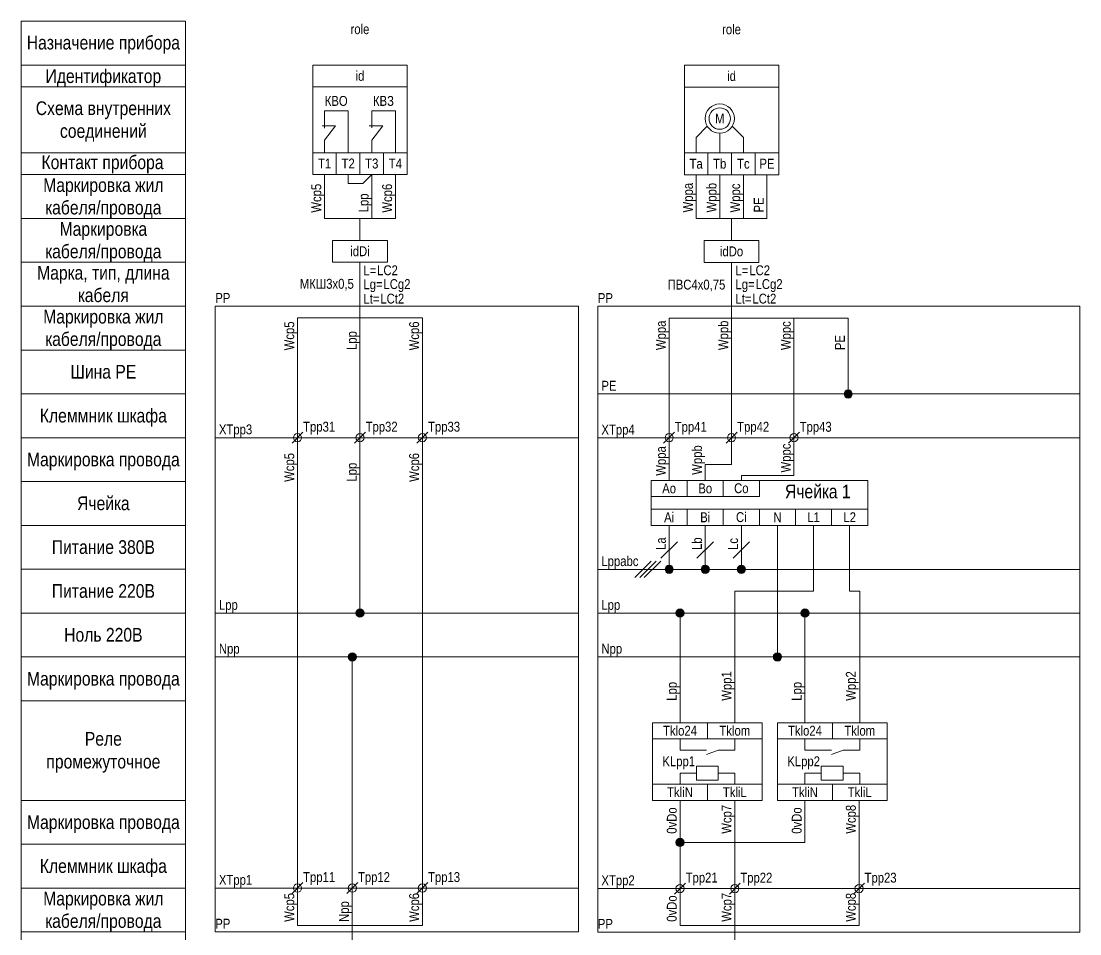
# Model space of a CAD drawing. Header units: millimetres. Extents: x 20 to 336, y -272 to -5.
# Drawn here: x 20 to 213.2, y -171.5 to -5 of the extents above; entities that cross this region are included whole.
import ezdxf

# ---------------------------------------------------------------- set-up
doc = ezdxf.new("R2010")
doc.units = ezdxf.units.MM
doc.header["$MEASUREMENT"] = 0
doc.linetypes.add('1_1', pattern=[2000, 1000, -1000])
doc.linetypes.add('4_2_1_2', pattern=[6702.777624, 3527.777672, -1763.888836, 0, -1411.111116])
for name, color, linetype in [('id_names', 7, 'Continuous'), ('id_params_di', 7, 'Continuous'), ('id_params_do', 7, 'Continuous'), ('id_static_di', 7, 'Continuous'), ('id_static_do', 7, 'Continuous')]:
    doc.layers.add(name, color=color, linetype=linetype)
doc.styles.add('СГЕНЕРИР_СТИЛЬ_1', font='')
doc.styles.get('СГЕНЕРИР_СТИЛЬ_1').set_extended_font_data('Arial Narrow')

msp = doc.modelspace()

# ---------------------------------------------------------------- hatches: boundary and pattern name
at = {"layer": 'id_static_di', "linetype": 'Continuous', "lineweight": 0, "true_color": 0x000000}
for points in [[(81.08, -113), (81.14, -113.29), (81.3, -113.53), (81.55, -113.69), (81.83, -113.75), (82.12, -113.69), (82.36, -113.53), (82.53, -113.29), (82.58, -113), (82.53, -112.71), (82.36, -112.47), (82.12, -112.31), (81.83, -112.25), (81.55, -112.31), (81.3, -112.47), (81.14, -112.71)], [(79.68, -121), (79.74, -121.29), (79.9, -121.53), (80.15, -121.69), (80.43, -121.75), (80.72, -121.69), (80.96, -121.53), (81.13, -121.29), (81.18, -121), (81.13, -120.71), (80.96, -120.47), (80.72, -120.31), (80.43, -120.25), (80.15, -120.31), (79.9, -120.47), (79.74, -120.71)]]:
    msp.add_hatch(color=18, dxfattribs=at).paths.add_polyline_path(points)
at = {"layer": 'id_static_do', "linetype": 'Continuous', "lineweight": 0, "true_color": 0x000000}
for points in [[(170.18, -73.02), (170.23, -73.31), (170.4, -73.55), (170.64, -73.72), (170.93, -73.77), (171.21, -73.72), (171.46, -73.55), (171.62, -73.31), (171.68, -73.02), (171.62, -72.74), (171.46, -72.49), (171.21, -72.33), (170.93, -72.27), (170.64, -72.33), (170.4, -72.49), (170.23, -72.74)], [(137.51, -105.02), (137.56, -105.31), (137.72, -105.55), (137.97, -105.72), (138.26, -105.77), (138.54, -105.72), (138.79, -105.55), (138.95, -105.31), (139.01, -105.02), (138.95, -104.74), (138.79, -104.49), (138.54, -104.33), (138.26, -104.27), (137.97, -104.33), (137.72, -104.49), (137.56, -104.74)], [(144.1, -105.02), (144.15, -105.31), (144.31, -105.55), (144.56, -105.72), (144.85, -105.77), (145.13, -105.72), (145.38, -105.55), (145.54, -105.31), (145.6, -105.02), (145.54, -104.74), (145.38, -104.49), (145.13, -104.33), (144.85, -104.27), (144.56, -104.33), (144.31, -104.49), (144.15, -104.74)], [(150.69, -105.02), (150.74, -105.31), (150.91, -105.55), (151.15, -105.72), (151.44, -105.77), (151.72, -105.72), (151.97, -105.55), (152.13, -105.31), (152.19, -105.02), (152.13, -104.74), (151.97, -104.49), (151.72, -104.33), (151.44, -104.27), (151.15, -104.33), (150.91, -104.49), (150.74, -104.74)], [(139.5, -113), (139.55, -113.29), (139.72, -113.53), (139.96, -113.69), (140.25, -113.75), (140.53, -113.69), (140.78, -113.53), (140.94, -113.29), (141, -113), (140.94, -112.71), (140.78, -112.47), (140.53, -112.31), (140.25, -112.25), (139.96, -112.31), (139.72, -112.47), (139.55, -112.71)], [(162.3, -113), (162.35, -113.29), (162.52, -113.53), (162.76, -113.69), (163.05, -113.75), (163.33, -113.69), (163.58, -113.53), (163.74, -113.29), (163.8, -113), (163.74, -112.71), (163.58, -112.47), (163.33, -112.31), (163.05, -112.25), (162.76, -112.31), (162.52, -112.47), (162.35, -112.71)], [(157.28, -121), (157.33, -121.29), (157.5, -121.53), (157.74, -121.69), (158.03, -121.75), (158.31, -121.69), (158.56, -121.53), (158.72, -121.29), (158.78, -121), (158.72, -120.71), (158.56, -120.47), (158.31, -120.31), (158.03, -120.25), (157.74, -120.31), (157.5, -120.47), (157.33, -120.71)], [(139.5, -154.85), (139.55, -155.14), (139.72, -155.38), (139.96, -155.54), (140.25, -155.6), (140.53, -155.54), (140.78, -155.38), (140.94, -155.14), (141, -154.85), (140.94, -154.56), (140.78, -154.32), (140.53, -154.16), (140.25, -154.1), (139.96, -154.16), (139.72, -154.32), (139.55, -154.56)]]:
    msp.add_hatch(color=18, dxfattribs=at).paths.add_polyline_path(points)

# ---------------------------------------------------------------- linework, layer by layer
at = {"layer": 'id_names', "color": 7, "linetype": 'Continuous', "lineweight": 15, "ltscale": 100}
for points in [[(20, -13), (50, -13), (50, -5), (20, -5)], [(20, -17), (50, -17), (50, -13), (20, -13)], [(20, -29), (50, -29), (50, -17), (20, -17)], [(20, -33), (50, -33), (50, -29), (20, -29)], [(20, -41), (50, -41), (50, -33), (20, -33)], [(20, -49), (50, -49), (50, -41), (20, -41)], [(20, -57), (50, -57), (50, -49), (20, -49)], [(20, -65), (50, -65), (50, -57), (20, -57)], [(20, -73), (50, -73), (50, -65), (20, -65)], [(20, -81), (50, -81), (50, -73), (20, -73)], [(20, -89), (50, -89), (50, -81), (20, -81)], [(20, -97), (50, -97), (50, -89), (20, -89)], [(20, -105), (50, -105), (50, -97), (20, -97)], [(20, -113), (50, -113), (50, -105), (20, -105)], [(20, -121), (50, -121), (50, -113), (20, -113)], [(20, -129), (50, -129), (50, -121), (20, -121)], [(20, -147.18), (50, -147.18), (50, -129), (20, -129)], [(20, -155.18), (50, -155.18), (50, -147.18), (20, -147.18)], [(20, -163.18), (50, -163.18), (50, -155.18), (20, -155.18)], [(20, -171.18), (50, -171.18), (50, -163.18), (20, -163.18)], [(20, -179.18), (50, -179.18), (50, -171.18), (20, -171.18)]]:
    msp.add_lwpolyline(points, close=True, dxfattribs=at)
at = {"layer": 'id_static_di', "color": 7, "linetype": '1_1', "lineweight": 15, "ltscale": 100}
for p, q in [((73.21, -17), (73.21, -29)), ((90.45, -29), (90.45, -17)), ((55.43, -171.18), (55.43, -57)), ((121.75, -57), (55.43, -57)), ((121.75, -171.18), (121.75, -57)), ((121.75, -171.18), (55.43, -171.18))]:
    msp.add_line(p, q, dxfattribs=at)
at = {"layer": 'id_static_di', "color": 7, "linetype": 'Continuous', "lineweight": 15, "ltscale": 100}
for p, q in [((79.68, -21.38), (75.37, -21.38)), ((75.37, -21.38), (75.37, -24.53)), ((79.68, -29), (79.68, -21.38)), ((88.3, -21.38), (83.99, -21.38)), ((83.99, -21.38), (83.99, -24.45)), ((88.3, -29), (88.3, -21.38)), ((77.39, -24.07), (74.92, -24.07)), ((77.39, -24.07), (75.37, -26.74)), ((86.01, -24.07), (83.54, -24.07)), ((86.01, -24.07), (83.99, -26.74)), ((75.37, -26.74), (75.37, -29)), ((83.99, -26.74), (83.99, -29)), ((75.37, -41), (75.37, -33)), ((79.68, -34.63), (79.68, -33)), ((82.36, -34.63), (79.68, -34.63)), ((83.99, -33), (82.36, -34.63)), ((83.99, -41), (83.99, -33)), ((88.3, -41), (88.3, -33)), ((75.37, -41), (88.3, -41)), ((81.83, -45), (81.83, -41)), ((81.83, -59.14), (81.83, -49)), ((70.43, -59.14), (70.43, -81)), ((70.43, -59.14), (93.23, -59.14)), ((81.83, -59.14), (81.83, -81)), ((93.23, -59.14), (93.23, -81)), ((69.43, -82), (71.43, -80)), ((70.43, -163.18), (70.43, -81)), ((80.83, -82), (82.83, -80)), ((81.83, -81), (81.83, -112.25)), ((92.23, -82), (94.23, -80)), ((93.23, -163.18), (93.23, -81)), ((55.43, -113), (121.75, -113)), ((125.25, -113), (213.22, -113)), ((55.43, -121), (121.75, -121)), ((125.25, -121), (213.22, -121)), ((80.43, -121.75), (80.43, -163.18)), ((69.43, -164.18), (71.43, -162.18)), ((79.43, -164.18), (81.43, -162.18)), ((92.23, -164.18), (94.23, -162.18)), ((70.43, -163.18), (70.43, -169.98)), ((70.43, -169.98), (70.43, -163.99)), ((80.43, -163.18), (80.43, -169.98)), ((93.23, -169.98), (93.23, -163.18)), ((70.43, -169.98), (93.23, -169.98)), ((80.43, -173.18), (80.43, -169.98))]:
    msp.add_line(p, q, dxfattribs=at)
at = {"layer": 'id_static_di', "color": 7, "linetype": '4_2_1_2', "lineweight": 15, "ltscale": 100}
for p, q in [((55.43, -81), (121.75, -81)), ((55.43, -163.18), (121.75, -163.18))]:
    msp.add_line(p, q, dxfattribs=at)
at = {"layer": 'id_static_di', "color": 7, "linetype": 'Continuous', "lineweight": 15, "ltscale": 100}
for points in [[(73.21, -17), (90.45, -17), (90.45, -13), (73.21, -13)], [(73.21, -33), (77.52, -33), (77.52, -29), (73.21, -29)], [(77.52, -33), (81.83, -33), (81.83, -29), (77.52, -29)], [(81.83, -33), (86.14, -33), (86.14, -29), (81.83, -29)], [(86.14, -33), (90.45, -33), (90.45, -29), (86.14, -29)], [(76.83, -49), (86.83, -49), (86.83, -45), (76.83, -45)], [(155.25, -133), (135.25, -133), (135.25, -147.18), (155.25, -147.18)], [(145.25, -133), (135.25, -133), (135.25, -135.96), (145.25, -135.96)], [(155.25, -133), (145.25, -133), (145.25, -135.96), (155.25, -135.96)], [(178.05, -133), (158.05, -133), (158.05, -147.18), (178.05, -147.18)], [(168.05, -133), (158.05, -133), (158.05, -135.96), (168.05, -135.96)], [(178.05, -133), (168.05, -133), (168.05, -135.96), (178.05, -135.96)], [(143.24, -143.46), (143.24, -140.96), (147.24, -140.96), (147.24, -143.46)], [(166.04, -143.46), (166.04, -140.96), (170.04, -140.96), (170.04, -143.46)], [(145.25, -144.21), (135.25, -144.21), (135.25, -147.18), (145.25, -147.18)], [(155.25, -144.21), (145.25, -144.21), (145.25, -147.18), (155.25, -147.18)], [(168.05, -144.21), (158.05, -144.21), (158.05, -147.18), (168.05, -147.18)], [(178.05, -144.21), (168.05, -144.21), (168.05, -147.18), (178.05, -147.18)]]:
    msp.add_lwpolyline(points, close=True, dxfattribs=at)
for points in [[(140.25, -135.96), (140.25, -138), (143.24, -138)], [(150.24, -135.96), (150.24, -138), (147.24, -138)], [(163.05, -135.96), (163.05, -138), (166.04, -138)], [(173.04, -135.96), (173.04, -138), (170.04, -138)], [(143.24, -138), (145.11, -138)], [(147.24, -138), (145.11, -138.83)], [(166.04, -138), (167.91, -138)], [(170.04, -138), (167.91, -138.83)], [(140.25, -144.21), (140.25, -142.21), (143.24, -142.21)], [(150.24, -144.21), (150.24, -142.21), (147.24, -142.21)], [(163.05, -144.21), (163.05, -142.21), (166.04, -142.21)], [(173.04, -144.21), (173.04, -142.21), (170.04, -142.21)]]:
    msp.add_lwpolyline(points, dxfattribs=at)
for centre in [(70.43, -81), (81.83, -81), (93.23, -81), (81.83, -113), (80.43, -121), (70.43, -163.18), (80.43, -163.18), (93.23, -163.18)]:
    msp.add_circle(centre, 0.75, dxfattribs=at)
at = {"layer": 'id_static_do', "color": 7, "linetype": '1_1', "lineweight": 15, "ltscale": 100}
for p, q in [((141.04, -17.02), (141.04, -29.02)), ((158.27, -29.02), (158.27, -17.02)), ((213.22, -57.02), (125.25, -57.02)), ((125.25, -171.2), (125.25, -57.02)), ((213.22, -171.2), (213.22, -57.02)), ((213.22, -171.2), (125.25, -171.2))]:
    msp.add_line(p, q, dxfattribs=at)
at = {"layer": 'id_static_do', "color": 7, "linetype": 'Continuous', "lineweight": 15, "ltscale": 100}
for p, q in [((145.23, -24.18), (143.19, -26.22)), ((149.77, -24.18), (151.81, -26.22)), ((143.19, -26.22), (143.19, -29.02)), ((147.5, -25.45), (147.5, -29.02)), ((151.81, -26.22), (151.81, -29.02)), ((143.19, -41.02), (143.19, -33.02)), ((147.5, -41.02), (147.5, -33.02)), ((151.81, -41.02), (151.81, -33.02)), ((156.12, -41.02), (156.12, -33.02)), ((143.19, -41.02), (156.12, -41.02)), ((149.65, -45.02), (149.65, -41.02)), ((149.65, -59.17), (149.65, -49.02)), ((138.26, -81.02), (138.26, -59.17)), ((138.26, -59.17), (170.93, -59.17)), ((149.65, -81.02), (149.65, -59.17)), ((161.05, -81.02), (161.05, -59.17)), ((170.93, -72.27), (170.93, -59.17)), ((125.25, -73.02), (213.22, -73.02)), ((137.26, -82), (139.26, -80)), ((138.26, -88.79), (138.26, -81.02)), ((148.65, -82), (150.65, -80)), ((149.65, -85.87), (149.65, -81.02)), ((160.05, -82), (162.05, -80)), ((161.05, -87.88), (161.05, -81.02)), ((144.85, -88.79), (144.85, -85.87)), ((144.85, -85.87), (149.65, -85.87)), ((141.55, -91.75), (141.55, -88.79)), ((148.14, -91.75), (148.14, -88.79)), ((151.44, -88.79), (151.44, -87.88)), ((151.44, -87.88), (161.05, -87.88)), ((154.73, -88.79), (154.73, -91.75)), ((141.55, -91.75), (134.96, -91.75)), ((148.14, -91.75), (141.55, -91.75)), ((154.73, -91.75), (148.14, -91.75)), ((141.55, -94.06), (134.96, -94.06)), ((148.14, -94.06), (141.55, -94.06)), ((141.55, -97.02), (141.55, -94.06)), ((154.73, -94.06), (148.14, -94.06)), ((148.14, -97.02), (148.14, -94.06)), ((154.73, -97.02), (154.73, -94.06)), ((161.32, -94.06), (154.73, -94.06)), ((161.32, -97.02), (161.32, -94.06)), ((167.91, -94.06), (161.32, -94.06)), ((167.91, -97.02), (167.91, -94.06)), ((174.5, -94.06), (167.91, -94.06)), ((138.26, -104.27), (138.26, -97.02)), ((144.85, -104.27), (144.85, -97.02)), ((151.44, -104.27), (151.44, -97.02)), ((158.03, -120.25), (158.03, -97.02)), ((164.62, -97.02), (164.62, -109.02)), ((171.21, -97.02), (171.21, -109.02)), ((136.75, -102.98), (139.76, -99.97)), ((143.34, -102.98), (146.35, -99.97)), ((149.93, -102.98), (152.94, -99.97)), ((132, -106.53), (135.01, -103.52)), ((132.9, -106.53), (135.91, -103.52)), ((133.72, -106.53), (136.73, -103.52)), ((125.25, -105.02), (213.22, -105.02)), ((150.25, -133), (150.25, -109.02)), ((150.25, -109.02), (164.62, -109.02)), ((171.21, -109.02), (173.05, -109.02)), ((173.05, -133), (173.05, -109.02)), ((140.25, -133), (140.25, -113.75)), ((163.05, -133), (163.05, -113.75)), ((140.25, -163.27), (140.25, -147.18)), ((150.25, -163.27), (150.25, -147.18)), ((163.05, -154.85), (163.05, -147.18)), ((172.93, -163.27), (172.93, -147.18)), ((141, -154.85), (163.05, -154.85)), ((139.25, -164.27), (141.25, -162.27)), ((149.25, -164.27), (151.25, -162.27)), ((171.93, -164.27), (173.93, -162.27)), ((140.25, -170.01), (140.25, -163.27)), ((150.25, -170.01), (150.25, -163.27)), ((172.93, -170.01), (172.93, -163.27)), ((140.25, -170.01), (150.25, -170.01)), ((172.93, -170.01), (150.25, -170.01)), ((150.25, -173.2), (150.25, -170.01))]:
    msp.add_line(p, q, dxfattribs=at)
at = {"layer": 'id_static_do', "color": 7, "linetype": '4_2_1_2', "lineweight": 15, "ltscale": 100}
for p, q in [((125.25, -81.02), (213.22, -81.02)), ((125.25, -163.27), (213.22, -163.27))]:
    msp.add_line(p, q, dxfattribs=at)
at = {"layer": 'id_static_do', "color": 7, "linetype": 'Continuous', "lineweight": 15, "ltscale": 100}
for points in [[(141.04, -17.02), (158.27, -17.02), (158.27, -13.02), (141.04, -13.02)], [(141.04, -33.02), (145.35, -33.02), (145.35, -29.02), (141.04, -29.02)], [(145.35, -33.02), (149.65, -33.02), (149.65, -29.02), (145.35, -29.02)], [(149.65, -33.02), (153.96, -33.02), (153.96, -29.02), (149.65, -29.02)], [(153.96, -33.02), (158.27, -33.02), (158.27, -29.02), (153.96, -29.02)], [(144.65, -49.02), (154.65, -49.02), (154.65, -45.02), (144.65, -45.02)]]:
    msp.add_lwpolyline(points, close=True, dxfattribs=at)
at = {"layer": 'id_static_do', "color": 7, "linetype": '1_1', "lineweight": 15, "ltscale": 100}
msp.add_lwpolyline([(134.96, -88.79), (174.5, -88.79), (174.5, -97.02), (134.96, -97.02)], close=True, dxfattribs=at)
at = {"layer": 'id_static_do', "color": 7, "linetype": 'Continuous', "lineweight": 15, "ltscale": 100}
for centre, radius in [((147.5, -22.77), 2.67), ((147.5, -22.77), 1.96), ((170.93, -73.02), 0.75), ((138.26, -81), 0.75), ((149.65, -81), 0.75), ((161.05, -81), 0.75), ((138.26, -105.02), 0.75), ((144.85, -105.02), 0.75), ((151.44, -105.02), 0.75), ((140.25, -113), 0.75), ((163.05, -113), 0.75), ((158.03, -121), 0.75), ((140.25, -154.85), 0.75), ((140.25, -163.27), 0.75), ((150.25, -163.27), 0.75), ((172.93, -163.27), 0.75)]:
    msp.add_circle(centre, radius, dxfattribs=at)

# ---------------------------------------------------------------- texts
at = {"layer": 'id_names', "color": 7, "linetype": 'Continuous', "lineweight": 15, "char_height": 2.5, "attachment_point": 2, "style": 'СГЕНЕРИР_СТИЛЬ_1'}
for s, insert in [('\\A1;{\\pqc;\\fArial Narrow|b0|i0|c204|p34;Назначение прибора}', (35, -7.66)), ('\\A1;{\\pqc;\\fArial Narrow|b0|i0|c204|p34;Идентификатор}', (35, -13.78)), ('\\A1;{\\pqc;\\fArial Narrow|b0|i0|c204|p34;Контакт прибора}', (34.85, -29.49)), ('\\A1;{\\pqc;\\fArial Narrow|b0|i0|c204|p34;Шина РЕ}', (35, -67.72)), ('\\A1;{\\pqc;\\fArial Narrow|b0|i0|c204|p34;Клеммник\\fArial Narrow|b0|i0|c204|p34; шкафа}', (35, -75.72)), ('\\A1;{\\pqc;\\fArial Narrow|b0|i0|c204|p34;Маркировка \\fArial Narrow|b0|i0|c204|p34;провода}', (35, -83.72)), ('\\A1;{\\pqc;\\fArial Narrow|b0|i0|c204|p34;Ячейка}', (35, -91.72)), ('\\A1;{\\pqc;\\fArial Narrow|b0|i0|c204|p34;Питание 380В}', (35, -99.71)), ('\\A1;{\\pqc;\\fArial Narrow|b0|i0|c204|p34;Питание \\fArial Narrow|b0|i0|c204|p34;220В}', (35, -107.71)), ('\\A1;{\\pqc;\\fArial Narrow|b0|i0|c204|p34;Ноль\\fArial Narrow|b0|i0|c204|p34; 220В}', (35, -115.71)), ('\\A1;{\\pqc;\\fArial Narrow|b0|i0|c204|p34;Маркировка \\fArial Narrow|b0|i0|c204|p34;провода}', (35, -123.72)), ('\\A1;{\\pqc;\\fArial Narrow|b0|i0|c204|p34;Маркировка \\fArial Narrow|b0|i0|c204|p34;провода}', (35, -149.9)), ('\\A1;{\\pqc;\\fArial Narrow|b0|i0|c204|p34;Клеммник\\fArial Narrow|b0|i0|c204|p34; шкафа}', (35, -157.9))]:
    msp.add_mtext(s, dxfattribs=dict(at, insert=insert))
at = {"layer": 'id_names', "color": 7, "linetype": 'Continuous', "lineweight": 15, "insert": (35, -19.63), "char_height": 2.5, "width": 30, "attachment_point": 2, "line_spacing_factor": 0.996473, "style": 'СГЕНЕРИР_СТИЛЬ_1'}
msp.add_mtext('\\A1;{\\pqc;\\fArial Narrow|b0|i0|c204|p34;Схема внутренних соединений}', dxfattribs=at)
at = {"layer": 'id_names', "color": 7, "linetype": 'Continuous', "lineweight": 15, "char_height": 2.5, "attachment_point": 2, "style": 'СГЕНЕРИР_СТИЛЬ_1'}
for s, insert, line_spacing_factor in [('\\A1;{\\pqc;\\fArial Narrow|b0|i0|c204|p34;Маркировка жил\\P\\pqc;\\fArial Narrow|b0|i0|c204|p34;кабеля/провода}', (35, -33.66), 0.982786), ('\\A1;{\\pqc;\\fArial Narrow|b0|i0|c204|p34;Маркировка\\P\\pqc;\\fArial Narrow|b0|i0|c204|p34;кабеля/провода}', (35, -41.66), 0.982786), ('\\A1;{\\pqc;\\fArial Narrow|b0|i0|c204|p34;Марка, тип\\fArial Narrow|b0|i0|c204|p34;, длина\\P\\pqc;\\fArial Narrow|b0|i0|c204|p34;кабеля}', (35, -49.66), 0.98101), ('\\A1;{\\pqc;\\fArial Narrow|b0|i0|c204|p34;Маркировка жил\\P\\pqc;\\fArial Narrow|b0|i0|c204|p34;кабеля/провода}', (35, -57.66), 0.982786), ('\\A1;{\\pqc;\\fArial Narrow|b0|i0|c204|p34;Реле\\P\\pqc;\\fArial Narrow|b0|i0|c204|p34;промежуточное}', (35, -134.69), 0.996607), ('\\A1;{\\pqc;\\fArial Narrow|b0|i0|c204|p34;Маркировка жил\\P\\pqc;\\fArial Narrow|b0|i0|c204|p34;кабеля/провода}', (35, -163.84), 0.982786)]:
    msp.add_mtext(s, dxfattribs=dict(at, insert=insert, line_spacing_factor=line_spacing_factor))
at = {"layer": 'id_params_di', "color": 7, "linetype": 'Continuous', "lineweight": 15, "insert": (81.83, -5.56), "char_height": 1.8, "width": 30, "attachment_point": 2, "style": 'СГЕНЕРИР_СТИЛЬ_1'}
msp.add_mtext('\\A1;{\\pqc;\\fArial Narrow|b0|i0|c204|p34;role}', dxfattribs=at)
at = {"layer": 'id_params_di', "color": 7, "linetype": 'Continuous', "lineweight": 15, "char_height": 1.8, "style": 'СГЕНЕРИР_СТИЛЬ_1'}
for s, insert, attachment_point in [('\\A1;{\\pqc;\\fArial Narrow|b0|i0|c204|p34;id}', (81.83, -14.08), 2), ('\\A1;{\\pqc;\\fArial Narrow|b0|i0|c204|p34;T\\fArial Narrow|b0|i0|c204|p34;1}', (75.37, -30.07), 2), ('\\A1;{\\pqc;\\fArial Narrow|b0|i0|c204|p34;T2}', (79.68, -30.07), 2), ('\\A1;{\\pqc;\\fArial Narrow|b0|i0|c204|p34;T3}', (83.99, -30.07), 2), ('\\A1;{\\pqc;\\fArial Narrow|b0|i0|c204|p34;T4}', (88.3, -30.08), 2), ('\\A1;{\\pqc;\\fArial Narrow|b0|i0|c204|p34;id\\fArial Narrow|b0|i0|c204|p34;Di}', (81.83, -46.08), 2), ('\\A1;{\\pql;\\fArial Narrow|b0|i0|c204|p34;LC\\fArial Narrow|b0|i0|c204|p34;2}', (84.97, -49.55), 1), ('\\A1;{\\pql;\\fArial Narrow|b0|i0|c204|p34;LCg\\fArial Narrow|b0|i0|c204|p34;2}', (86.13, -52.07), 1), ('\\A1;{\\pql;\\fArial Narrow|b0|i0|c204|p34;P\\fArial Narrow|b0|i0|c204|p34;P}', (55.43, -54.6), 1), ('\\A1;{\\pql;\\fArial Narrow|b0|i0|c204|p34;LCt\\fArial Narrow|b0|i0|c204|p34;2}', (85.55, -54.72), 1), ('\\A1;{\\pql;\\fArial Narrow|b0|i0|c204|p34;XTpp\\fArial Narrow|b0|i0|c204|p34;3}', (56.09, -78.59), 1), ('\\A1;{\\pql;\\fArial Narrow|b0|i0|c204|p34;Tpp\\fArial Narrow|b0|i0|c204|p34;3\\fArial Narrow|b0|i0|c204|p34;1}', (71.46, -78.09), 1), ('\\A1;{\\pql;\\fArial Narrow|b0|i0|c204|p34;Tpp\\fArial Narrow|b0|i0|c204|p34;3\\fArial Narrow|b0|i0|c204|p34;2}', (82.86, -78.09), 1), ('\\A1;{\\pql;\\fArial Narrow|b0|i0|c204|p34;Tpp\\fArial Narrow|b0|i0|c204|p34;3\\fArial Narrow|b0|i0|c204|p34;3}', (94.26, -78.09), 1), ('\\A1;{\\pql;\\fArial Narrow|b0|i0|c204|p34;L\\fArial Narrow|b0|i0|c204|p34;p\\fArial Narrow|b0|i0|c204|p34;p}', (56.09, -110.6), 1), ('\\A1;{\\pql;\\fArial Narrow|b0|i0|c204|p34;L\\fArial Narrow|b0|i0|c204|p34;p\\fArial Narrow|b0|i0|c204|p34;p}', (125.9, -110.6), 1), ('\\A1;{\\pql;\\fArial Narrow|b0|i0|c204|p34;N\\fArial Narrow|b0|i0|c204|p34;p\\fArial Narrow|b0|i0|c204|p34;p}', (56.09, -118.6), 1), ('\\A1;{\\pql;\\fArial Narrow|b0|i0|c204|p34;N\\fArial Narrow|b0|i0|c204|p34;p\\fArial Narrow|b0|i0|c204|p34;p}', (125.9, -118.6), 1), ('\\A1;{\\pqc;\\fArial Narrow|b0|i0|c204|p34;Tkl\\fArial Narrow|b0|i0|c204|p34;o24}', (140.25, -133.56), 2), ('\\A1;{\\pqc;\\fArial Narrow|b0|i0|c204|p34;T\\fArial Narrow|b0|i0|c204|p34;klom}', (150.25, -133.56), 2), ('\\A1;{\\pqc;\\fArial Narrow|b0|i0|c204|p34;Tkl\\fArial Narrow|b0|i0|c204|p34;o24}', (163.05, -133.56), 2), ('\\A1;{\\pqc;\\fArial Narrow|b0|i0|c204|p34;T\\fArial Narrow|b0|i0|c204|p34;klom}', (173.05, -133.56), 2), ('\\A1;{\\pqc;\\fArial Narrow|b0|i0|c204|p34;KL\\fArial Narrow|b0|i0|c204|p34;p\\fArial Narrow|b0|i0|c204|p34;p\\fArial Narrow|b0|i0|c204|p34;2}', (162.81, -139.14), 2), ('\\A1;{\\pqc;\\fArial Narrow|b0|i0|c204|p34;KL\\fArial Narrow|b0|i0|c204|p34;p\\fArial Narrow|b0|i0|c204|p34;p1}', (140.01, -139.14), 2), ('\\A1;{\\pqc;\\fArial Narrow|b0|i0|c204|p34;T\\fArial Narrow|b0|i0|c204|p34;kliN}', (140.25, -144.78), 2), ('\\A1;{\\pqc;\\fArial Narrow|b0|i0|c204|p34;TkliL}', (150.25, -144.78), 2), ('\\A1;{\\pqc;\\fArial Narrow|b0|i0|c204|p34;T\\fArial Narrow|b0|i0|c204|p34;kliN}', (163.05, -144.78), 2), ('\\A1;{\\pqc;\\fArial Narrow|b0|i0|c204|p34;TkliL}', (173.05, -144.78), 2), ('\\A1;{\\pql;\\fArial Narrow|b0|i0|c204|p34;T\\fArial Narrow|b0|i0|c204|p34;p\\fArial Narrow|b0|i0|c204|p34;p11}', (71.46, -160.27), 1), ('\\A1;{\\pql;\\fArial Narrow|b0|i0|c204|p34;T\\fArial Narrow|b0|i0|c204|p34;p\\fArial Narrow|b0|i0|c204|p34;p12}', (81.46, -160.27), 1), ('\\A1;{\\pql;\\fArial Narrow|b0|i0|c204|p34;T\\fArial Narrow|b0|i0|c204|p34;p\\fArial Narrow|b0|i0|c204|p34;p13}', (94.26, -160.27), 1), ('\\A1;{\\pql;\\fArial Narrow|b0|i0|c204|p34;XTpp\\fArial Narrow|b0|i0|c204|p34;1}', (56.09, -160.77), 1), ('\\A1;{\\pql;\\fArial Narrow|b0|i0|c204|p34;P\\fArial Narrow|b0|i0|c204|p34;P}', (55.43, -168.78), 1)]:
    msp.add_mtext(s, dxfattribs=dict(at, insert=insert, attachment_point=attachment_point))
at = {"layer": 'id_params_di', "color": 7, "linetype": 'Continuous', "lineweight": 15, "char_height": 1.8, "attachment_point": 1, "rotation": 90, "style": 'СГЕНЕРИР_СТИЛЬ_1'}
for s, insert in [('\\A1;{\\pql;\\fArial Narrow|b0|i0|c204|p34;W\\fArial Narrow|b0|i0|c204|p34;c\\fArial Narrow|b0|i0|c204|p34;p\\fArial Narrow|b0|i0|c204|p34;5}', (72.97, -39.94)), ('\\A1;{\\pql;\\fArial Narrow|b0|i0|c204|p34;W\\fArial Narrow|b0|i0|c204|p34;c\\fArial Narrow|b0|i0|c204|p34;p\\fArial Narrow|b0|i0|c204|p34;6}', (85.89, -39.94)), ('\\A1;{\\pql;\\fArial Narrow|b0|i0|c204|p34;L\\fArial Narrow|b0|i0|c204|p34;p\\fArial Narrow|b0|i0|c204|p34;p}', (81.59, -39.88)), ('\\A1;{\\pql;\\fArial Narrow|b0|i0|c204|p34;W\\fArial Narrow|b0|i0|c204|p34;c\\fArial Narrow|b0|i0|c204|p34;p\\fArial Narrow|b0|i0|c204|p34;5}', (68.03, -65.06)), ('\\A1;{\\pql;\\fArial Narrow|b0|i0|c204|p34;W\\fArial Narrow|b0|i0|c204|p34;c\\fArial Narrow|b0|i0|c204|p34;p\\fArial Narrow|b0|i0|c204|p34;6}', (90.82, -65.06)), ('\\A1;{\\pql;\\fArial Narrow|b0|i0|c204|p34;Lpp}', (79.43, -65)), ('\\A1;{\\pql;\\fArial Narrow|b0|i0|c204|p34;W\\fArial Narrow|b0|i0|c204|p34;c\\fArial Narrow|b0|i0|c204|p34;p\\fArial Narrow|b0|i0|c204|p34;5}', (68.03, -89.06)), ('\\A1;{\\pql;\\fArial Narrow|b0|i0|c204|p34;W\\fArial Narrow|b0|i0|c204|p34;c\\fArial Narrow|b0|i0|c204|p34;p\\fArial Narrow|b0|i0|c204|p34;6}', (90.82, -89.06)), ('\\A1;{\\pql;\\fArial Narrow|b0|i0|c204|p34;Lpp}', (79.43, -89)), ('\\A1;{\\pql;\\fArial Narrow|b0|i0|c204|p34;Lpp}', (137.84, -129)), ('\\A1;{\\pql;\\fArial Narrow|b0|i0|c204|p34;Lpp}', (160.64, -129)), ('\\A1;{\\pql;\\fArial Narrow|b0|i0|c204|p34;Wcp5}', (68.03, -169.34)), ('\\A1;{\\pql;\\fArial Narrow|b0|i0|c204|p34;Wcp\\fArial Narrow|b0|i0|c204|p34;6}', (90.82, -169.34)), ('\\A1;{\\pql;\\fArial Narrow|b0|i0|c204|p34;Npp}', (78.03, -169.35))]:
    msp.add_mtext(s, dxfattribs=dict(at, insert=insert))
at = {"layer": 'id_params_do', "color": 7, "linetype": 'Continuous', "lineweight": 15, "insert": (149.65, -5.59), "char_height": 1.8, "width": 30, "attachment_point": 2, "style": 'СГЕНЕРИР_СТИЛЬ_1'}
msp.add_mtext('\\A1;{\\pqc;\\fArial Narrow|b0|i0|c204|p34;role}', dxfattribs=at)
at = {"layer": 'id_params_do', "color": 7, "linetype": 'Continuous', "lineweight": 15, "char_height": 1.8, "style": 'СГЕНЕРИР_СТИЛЬ_1'}
for s, insert, attachment_point in [('\\A1;{\\pqc;\\fArial Narrow|b0|i0|c204|p34;id}', (149.65, -14.1), 2), ('\\A1;{\\pqc;\\fArial Narrow|b0|i0|c204|p34;T\\fArial Narrow|b0|i0|c204|p34;a}', (143.19, -30.1), 2), ('\\A1;{\\pqc;\\fArial Narrow|b0|i0|c204|p34;Tb}', (147.5, -30.1), 2), ('\\A1;{\\pqc;\\fArial Narrow|b0|i0|c204|p34;Tc}', (151.81, -30.1), 2), ('\\A1;{\\pqc;\\fArial Narrow|b0|i0|c204|p34;id\\fArial Narrow|b0|i0|c204|p34;Do}', (149.65, -46.1), 2), ('\\A1;{\\pql;\\fArial Narrow|b0|i0|c204|p34;LC\\fArial Narrow|b0|i0|c204|p34;2}', (152.89, -49.55), 1), ('\\A1;{\\pql;\\fArial Narrow|b0|i0|c204|p34;LCg\\fArial Narrow|b0|i0|c204|p34;2}', (154.04, -52.07), 1), ('\\A1;{\\pql;\\fArial Narrow|b0|i0|c204|p34;P\\fArial Narrow|b0|i0|c204|p34;P}', (125.25, -54.62), 1), ('\\A1;{\\pql;\\fArial Narrow|b0|i0|c204|p34;LCt\\fArial Narrow|b0|i0|c204|p34;2}', (153.46, -54.72), 1), ('\\A1;{\\pql;\\fArial Narrow|b0|i0|c204|p34;XTpp\\fArial Narrow|b0|i0|c204|p34;4}', (125.9, -78.62), 1), ('\\A1;{\\pql;\\fArial Narrow|b0|i0|c204|p34;Tpp\\fArial Narrow|b0|i0|c204|p34;4\\fArial Narrow|b0|i0|c204|p34;1}', (139.28, -78.11), 1), ('\\A1;{\\pql;\\fArial Narrow|b0|i0|c204|p34;Tpp\\fArial Narrow|b0|i0|c204|p34;4\\fArial Narrow|b0|i0|c204|p34;2}', (150.68, -78.11), 1), ('\\A1;{\\pql;\\fArial Narrow|b0|i0|c204|p34;Tpp\\fArial Narrow|b0|i0|c204|p34;4\\fArial Narrow|b0|i0|c204|p34;3}', (162.08, -78.11), 1), ('\\A1;{\\pql;\\fArial Narrow|b0|i0|c204|p34;Lpp\\fArial Narrow|b0|i0|c204|p34;abc}', (125.9, -102.62), 1), ('\\A1;{\\pql;\\fArial Narrow|b0|i0|c204|p34;Tpp\\fArial Narrow|b0|i0|c204|p34;2\\fArial Narrow|b0|i0|c204|p34;1}', (141.27, -160.36), 1), ('\\A1;{\\pql;\\fArial Narrow|b0|i0|c204|p34;Tpp\\fArial Narrow|b0|i0|c204|p34;22}', (151.25, -160.38), 1), ('\\A1;{\\pql;\\fArial Narrow|b0|i0|c204|p34;Tpp\\fArial Narrow|b0|i0|c204|p34;2\\fArial Narrow|b0|i0|c204|p34;3}', (173.93, -160.38), 1), ('\\A1;{\\pql;\\fArial Narrow|b0|i0|c204|p34;XTpp\\fArial Narrow|b0|i0|c204|p34;2}', (125.9, -160.86), 1), ('\\A1;{\\pql;\\fArial Narrow|b0|i0|c204|p34;P\\fArial Narrow|b0|i0|c204|p34;P}', (125.25, -168.8), 1)]:
    msp.add_mtext(s, dxfattribs=dict(at, insert=insert, attachment_point=attachment_point))
at = {"layer": 'id_params_do', "color": 7, "linetype": 'Continuous', "lineweight": 15, "char_height": 1.8, "attachment_point": 1, "rotation": 90, "style": 'СГЕНЕРИР_СТИЛЬ_1'}
for s, insert in [('\\A1;{\\pql;\\fArial Narrow|b0|i0|c204|p34;W\\fArial Narrow|b0|i0|c204|p34;pp\\fArial Narrow|b0|i0|c204|p34;a}', (140.79, -39.9)), ('\\A1;{\\pql;\\fArial Narrow|b0|i0|c204|p34;Wpp\\fArial Narrow|b0|i0|c204|p34;b}', (145.1, -39.9)), ('\\A1;{\\pql;\\fArial Narrow|b0|i0|c204|p34;Wpp\\fArial Narrow|b0|i0|c204|p34;c}', (149.41, -39.9)), ('\\A1;{\\pql;\\fArial Narrow|b0|i0|c204|p34;Wppa}', (135.85, -65.02)), ('\\A1;{\\pql;\\fArial Narrow|b0|i0|c204|p34;Wpp\\fArial Narrow|b0|i0|c204|p34;b}', (147.25, -65.02)), ('\\A1;{\\pql;\\fArial Narrow|b0|i0|c204|p34;Wpp\\fArial Narrow|b0|i0|c204|p34;c}', (158.65, -65.02)), ('\\A1;{\\pql;\\fArial Narrow|b0|i0|c204|p34;W\\fArial Narrow|b0|i0|c204|p34;p\\fArial Narrow|b0|i0|c204|p34;pa}', (135.85, -87.94)), ('\\A1;{\\pql;\\fArial Narrow|b0|i0|c204|p34;W\\fArial Narrow|b0|i0|c204|p34;p\\fArial Narrow|b0|i0|c204|p34;pb}', (142.44, -87.77)), ('\\A1;{\\pql;\\fArial Narrow|b0|i0|c204|p34;Wppc}', (158.65, -87.35)), ('\\A1;{\\pql;\\fArial Narrow|b0|i0|c204|p34;La}', (135.85, -101.48)), ('\\A1;{\\pql;\\fArial Narrow|b0|i0|c204|p34;L\\fArial Narrow|b0|i0|c204|p34;b}', (142.44, -101.48)), ('\\A1;{\\pql;\\fArial Narrow|b0|i0|c204|p34;L\\fArial Narrow|b0|i0|c204|p34;c}', (149.03, -101.48)), ('\\A1;{\\pql;\\fArial Narrow|b0|i0|c204|p34;W\\fArial Narrow|b0|i0|c204|p34;p\\fArial Narrow|b0|i0|c204|p34;p\\fArial Narrow|b0|i0|c204|p34;1}', (147.84, -129)), ('\\A1;{\\pql;\\fArial Narrow|b0|i0|c204|p34;W\\fArial Narrow|b0|i0|c204|p34;p\\fArial Narrow|b0|i0|c204|p34;p\\fArial Narrow|b0|i0|c204|p34;2}', (170.52, -129)), ('\\A1;{\\pql;\\fArial Narrow|b0|i0|c204|p34;0v\\fArial Narrow|b0|i0|c204|p34;Do}', (137.84, -153.26)), ('\\A1;{\\pql;\\fArial Narrow|b0|i0|c204|p34;Wcp\\fArial Narrow|b0|i0|c204|p34;7}', (147.84, -153.26)), ('\\A1;{\\pql;\\fArial Narrow|b0|i0|c204|p34;0v\\fArial Narrow|b0|i0|c204|p34;Do}', (160.64, -153.26)), ('\\A1;{\\pql;\\fArial Narrow|b0|i0|c204|p34;Wcp\\fArial Narrow|b0|i0|c204|p34;8}', (170.52, -153.26)), ('\\A1;{\\pql;\\fArial Narrow|b0|i0|c204|p34;Wcp\\fArial Narrow|b0|i0|c204|p34;7}', (147.84, -169.32)), ('\\A1;{\\pql;\\fArial Narrow|b0|i0|c204|p34;Wcp\\fArial Narrow|b0|i0|c204|p34;8}', (170.52, -169.32)), ('\\A1;{\\pql;\\fArial Narrow|b0|i0|c204|p34;0v\\fArial Narrow|b0|i0|c204|p34;Do}', (137.84, -169.32))]:
    msp.add_mtext(s, dxfattribs=dict(at, insert=insert))
at = {"layer": 'id_static_di', "color": 7, "linetype": 'Continuous', "lineweight": 15, "char_height": 1.8, "style": 'СГЕНЕРИР_СТИЛЬ_1'}
for s, insert, attachment_point in [('\\A1;{\\pqc;\\fArial Narrow|b0|i0|c204|p34;КВО}', (77.5, -18.65), 2), ('\\A1;{\\pqc;\\fArial Narrow|b0|i0|c204|p34;КВ\\fArial Narrow|b0|i0|c204|p34;З}', (86.12, -18.65), 2), ('\\A1;{\\pql;\\fArial Narrow|b0|i0|c204|p34;L=}', (82.46, -49.59), 1), ('\\A1;{\\pql;\\fArial Narrow|b0|i0|c204|p34;Lg=}', (82.46, -52.1), 1), ('\\A1;{\\pql;\\fArial Narrow|b0|i0|c204|p34;Lt=}', (82.46, -54.75), 1)]:
    msp.add_mtext(s, dxfattribs=dict(at, insert=insert, attachment_point=attachment_point))
at = {"layer": 'id_static_di', "color": 7, "linetype": 'Continuous', "lineweight": 40, "insert": (70.86, -52.02), "char_height": 1.8, "attachment_point": 1, "style": 'СГЕНЕРИР_СТИЛЬ_1'}
msp.add_mtext('\\A1;{\\pql;\\fArial Narrow|b0|i0|c204|p34;МКШ3х0,5}', dxfattribs=at)
at = {"layer": 'id_static_do', "color": 7, "linetype": 'Continuous', "lineweight": 15, "style": 'СГЕНЕРИР_СТИЛЬ_1'}
for s, insert, char_height, attachment_point in [('\\A1;{\\pqc;\\fArial Narrow|b0|i0|c204|p34;M}', (147.5, -21.85), 1.8, 2), ('\\A1;{\\pqc;\\fArial Narrow|b0|i0|c204|p34;PE}', (156.12, -30.1), 1.8, 2), ('\\A1;{\\pql;\\fArial Narrow|b0|i0|c204|p34;L=}', (150.37, -49.59), 1.8, 1), ('\\A1;{\\pql;\\fArial Narrow|b0|i0|c204|p34;Lg=}', (150.37, -52.1), 1.8, 1), ('\\A1;{\\pql;\\fArial Narrow|b0|i0|c204|p34;Lt=}', (150.37, -54.75), 1.8, 1), ('\\A1;{\\pql;\\fArial Narrow|b0|i0|c204|p34;PE}', (125.9, -70.62), 1.8, 1), ('\\A1;{\\pqc;\\fArial Narrow|b0|i0|c204|p34;A\\fArial Narrow|b0|i0|c204|p34;o}', (138.26, -89.35), 1.8, 2), ('\\A1;{\\pqc;\\fArial Narrow|b0|i0|c204|p34;B\\fArial Narrow|b0|i0|c204|p34;o}', (144.85, -89.35), 1.8, 2), ('\\A1;{\\pqc;\\fArial Narrow|b0|i0|c204|p34;C\\fArial Narrow|b0|i0|c204|p34;o}', (151.44, -89.32), 1.8, 2), ('\\A1;{\\pqc;\\fArial Narrow|b0|i0|c204|p34;Ячейка 1}', (165.39, -89.56), 2.5, 2), ('\\A1;{\\pqc;\\fArial Narrow|b0|i0|c204|p34;A\\fArial Narrow|b0|i0|c204|p34;i}', (138.26, -94.62), 1.8, 2), ('\\A1;{\\pqc;\\fArial Narrow|b0|i0|c204|p34;B\\fArial Narrow|b0|i0|c204|p34;i}', (144.85, -94.62), 1.8, 2), ('\\A1;{\\pqc;\\fArial Narrow|b0|i0|c204|p34;C\\fArial Narrow|b0|i0|c204|p34;i}', (151.44, -94.59), 1.8, 2), ('\\A1;{\\pqc;\\fArial Narrow|b0|i0|c204|p34;N}', (158.03, -94.62), 1.8, 2), ('\\A1;{\\pqc;\\fArial Narrow|b0|i0|c204|p34;L1}', (164.62, -94.61), 1.8, 2), ('\\A1;{\\pqc;\\fArial Narrow|b0|i0|c204|p34;L\\fArial Narrow|b0|i0|c204|p34;2}', (171.21, -94.61), 1.8, 2)]:
    msp.add_mtext(s, dxfattribs=dict(at, insert=insert, char_height=char_height, attachment_point=attachment_point))
at = {"layer": 'id_static_do', "color": 7, "linetype": 'Continuous', "lineweight": 15, "char_height": 1.8, "attachment_point": 1, "rotation": 90, "style": 'СГЕНЕРИР_СТИЛЬ_1'}
for insert in [(153.72, -39.9), (168.53, -65.02)]:
    msp.add_mtext('\\A1;{\\pql;\\fArial Narrow|b0|i0|c204|p34;PE}', dxfattribs=dict(at, insert=insert))
at = {"layer": 'id_static_do', "color": 7, "linetype": 'Continuous', "lineweight": 40, "insert": (137.98, -52.16), "char_height": 1.8, "attachment_point": 1, "style": 'СГЕНЕРИР_СТИЛЬ_1'}
msp.add_mtext('\\A1;{\\pql;\\fArial Narrow|b0|i0|c204|p34;ПВС\\fArial Narrow|b0|i0|c204|p34;4\\fArial Narrow|b0|i0|c204|p34;х0,75}', dxfattribs=at)

doc.saveas('drawing.dxf')
